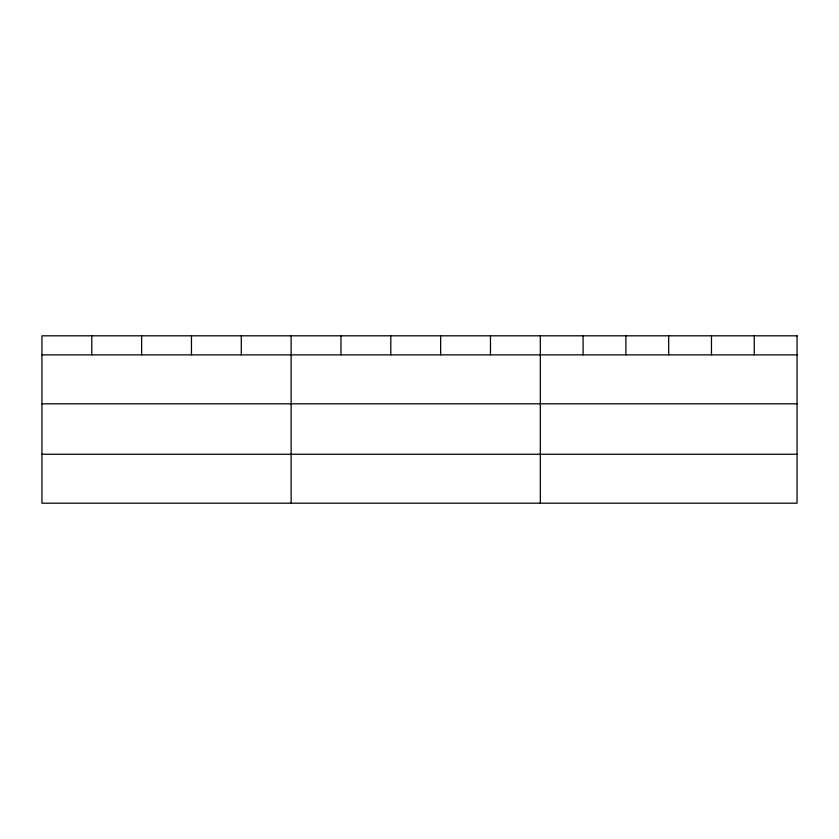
<?xml version="1.0" encoding="UTF-8"?>
<svg xmlns="http://www.w3.org/2000/svg" width="839" height="839" viewBox="0 0 839 839"><rect width="100%" height="100%" fill="white"/><g stroke="black" fill="none" stroke-linecap="round" stroke-linejoin="round"><path stroke-width="1.26" d="M41.95 354.866L797.05 354.866M41.95 403.811L797.05 403.811M41.95 454.245L797.05 454.245M754.261 335.81L754.261 354.866M711.472 335.81L711.472 354.866M668.683 335.81L668.683 354.866M625.894 335.81L625.894 354.866M583.105 335.81L583.105 354.866M540.316 335.81L540.316 503.19M490.479 335.81L490.479 354.866M440.643 335.81L440.643 354.866M390.806 335.81L390.806 354.866M340.97 335.81L340.97 354.866M291.133 335.81L291.133 503.19M241.296 335.81L241.296 354.866M191.46 335.81L191.46 354.866M141.623 335.81L141.623 354.866M91.787 335.81L91.787 354.866M797.05 335.81L41.95 335.81L41.95 503.19L797.05 503.19L797.05 335.81"/></g></svg>
